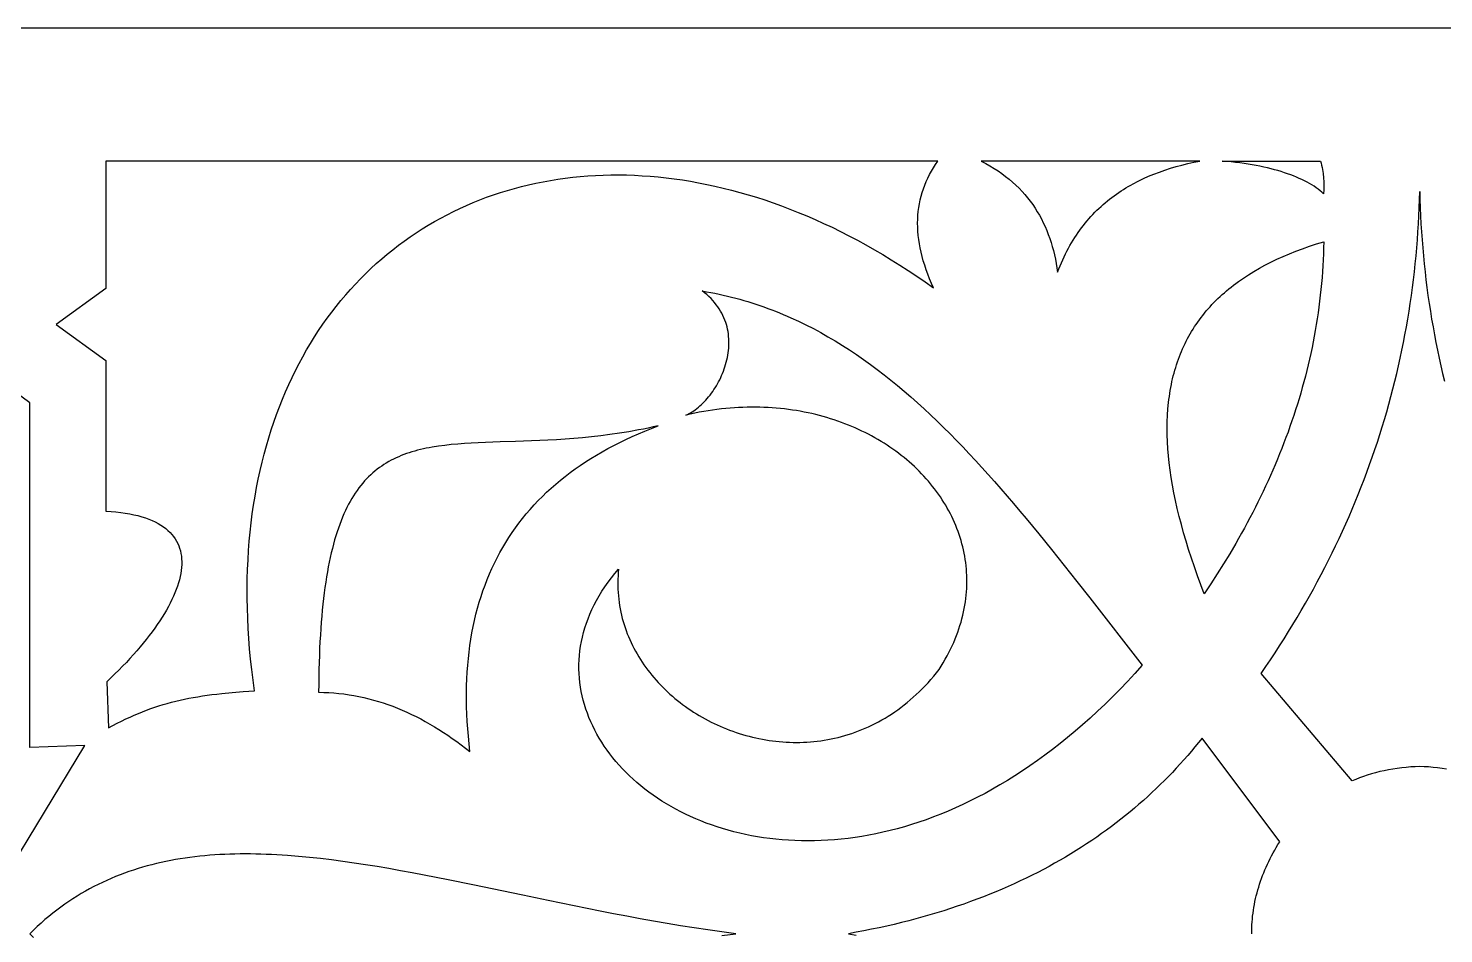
# Model space of a CAD drawing. Extents: x -186 to 189, y -31 to 29.
# Drawn here: x -91.74 to -44.86, y -1.28 to 28.72 of the extents above; entities that cross this region are included whole.
import ezdxf

# ---------------------------------------------------------------- set-up
doc = ezdxf.new("R2010")
doc.units = 0
doc.header["$MEASUREMENT"] = 0
doc.layers.add('LAYER_1', color=18, linetype='CONTINUOUS')

msp = doc.modelspace()

# ---------------------------------------------------------------- linework, layer by layer
at = {"layer": 'LAYER_1'}
for points in [[(-186.282, -31.278), (188.718, -31.278), (188.718, 28.722), (-186.282, 28.722)], [(-90.816, 18.91), (-89.169, 17.719), (-89.169, 13.41), (-89.169, 12.727), (-88.998, 12.715), (-88.834, 12.7), (-88.676, 12.682), (-88.524, 12.66), (-88.379, 12.634), (-88.24, 12.606), (-88.108, 12.574), (-87.981, 12.538), (-87.861, 12.5), (-87.746, 12.458), (-87.638, 12.413), (-87.536, 12.366), (-87.439, 12.315), (-87.349, 12.261), (-87.264, 12.204), (-87.185, 12.145), (-87.112, 12.083), (-87.044, 12.018), (-86.982, 11.95), (-86.926, 11.88), (-86.875, 11.808), (-86.829, 11.733), (-86.789, 11.655), (-86.754, 11.575), (-86.725, 11.493), (-86.701, 11.408), (-86.681, 11.321), (-86.667, 11.233), (-86.659, 11.142), (-86.655, 11.049), (-86.656, 10.954), (-86.662, 10.857), (-86.673, 10.758), (-86.688, 10.657), (-86.709, 10.555), (-86.734, 10.451), (-86.764, 10.345), (-86.798, 10.238), (-86.837, 10.129), (-86.88, 10.018), (-86.928, 9.907), (-86.981, 9.794), (-87.037, 9.679), (-87.098, 9.563), (-87.163, 9.446), (-87.232, 9.328), (-87.306, 9.209), (-87.383, 9.089), (-87.465, 8.968), (-87.55, 8.845), (-87.64, 8.722), (-87.733, 8.599), (-87.83, 8.474), (-87.931, 8.349), (-88.035, 8.223), (-88.144, 8.096), (-88.255, 7.969), (-88.371, 7.841), (-88.489, 7.713), (-88.612, 7.585), (-88.737, 7.456), (-88.866, 7.327), (-88.999, 7.198), (-89.134, 7.069), (-89.082, 5.545), (-88.936, 5.623), (-88.792, 5.698), (-88.65, 5.769), (-88.509, 5.837), (-88.369, 5.902), (-88.231, 5.963), (-88.093, 6.022), (-87.956, 6.078), (-87.819, 6.13), (-87.683, 6.18), (-87.546, 6.228), (-87.409, 6.272), (-87.271, 6.315), (-87.133, 6.355), (-86.993, 6.392), (-86.853, 6.428), (-86.711, 6.461), (-86.567, 6.492), (-86.421, 6.521), (-86.273, 6.549), (-86.123, 6.575), (-85.97, 6.599), (-85.814, 6.622), (-85.655, 6.643), (-85.493, 6.662), (-85.327, 6.681), (-84.985, 6.715), (-84.625, 6.744), (-84.247, 6.771), (-84.295, 7.123), (-84.337, 7.472), (-84.374, 7.819), (-84.406, 8.162), (-84.433, 8.502), (-84.454, 8.839), (-84.47, 9.172), (-84.481, 9.503), (-84.487, 9.83), (-84.488, 10.154), (-84.484, 10.475), (-84.475, 10.793), (-84.461, 11.107), (-84.442, 11.418), (-84.418, 11.726), (-84.39, 12.03), (-84.357, 12.331), (-84.319, 12.629), (-84.276, 12.923), (-84.229, 13.214), (-84.177, 13.502), (-84.121, 13.786), (-84.061, 14.066), (-83.996, 14.343), (-83.926, 14.616), (-83.852, 14.886), (-83.774, 15.153), (-83.692, 15.415), (-83.606, 15.674), (-83.515, 15.93), (-83.42, 16.182), (-83.322, 16.43), (-83.219, 16.675), (-83.112, 16.915), (-83.002, 17.152), (-82.887, 17.386), (-82.769, 17.615), (-82.647, 17.841), (-82.521, 18.063), (-82.391, 18.281), (-82.258, 18.496), (-82.121, 18.706), (-81.98, 18.913), (-81.837, 19.115), (-81.689, 19.314), (-81.538, 19.509), (-81.384, 19.7), (-81.226, 19.887), (-81.065, 20.069), (-80.901, 20.248), (-80.734, 20.423), (-80.563, 20.594), (-80.39, 20.76), (-80.213, 20.923), (-80.033, 21.081), (-79.851, 21.235), (-79.665, 21.385), (-79.477, 21.531), (-79.285, 21.673), (-79.091, 21.81), (-78.894, 21.943), (-78.694, 22.072), (-78.492, 22.197), (-78.287, 22.317), (-78.079, 22.433), (-77.869, 22.545), (-77.657, 22.652), (-77.442, 22.755), (-77.224, 22.853), (-77.005, 22.947), (-76.782, 23.037), (-76.558, 23.122), (-76.331, 23.202), (-76.103, 23.278), (-75.872, 23.35), (-75.639, 23.417), (-75.404, 23.479), (-75.167, 23.537), (-74.928, 23.59), (-74.687, 23.639), (-74.444, 23.682), (-74.2, 23.722), (-73.953, 23.756), (-73.705, 23.786), (-73.455, 23.811), (-73.204, 23.831), (-72.951, 23.847), (-72.696, 23.857), (-72.44, 23.863), (-72.183, 23.864), (-71.924, 23.861), (-71.663, 23.852), (-71.402, 23.838), (-71.139, 23.82), (-70.875, 23.796), (-70.609, 23.768), (-70.343, 23.735), (-70.075, 23.696), (-69.807, 23.653), (-69.537, 23.604), (-69.266, 23.551), (-68.995, 23.492), (-68.722, 23.428), (-68.449, 23.36), (-68.175, 23.286), (-67.9, 23.207), (-67.624, 23.122), (-67.348, 23.033), (-67.071, 22.938), (-66.794, 22.838), (-66.516, 22.733), (-66.238, 22.622), (-65.959, 22.506), (-65.68, 22.385), (-65.4, 22.259), (-65.12, 22.127), (-64.84, 21.99), (-64.56, 21.847), (-64.279, 21.699), (-63.999, 21.545), (-63.718, 21.386), (-63.438, 21.222), (-63.157, 21.052), (-62.876, 20.876), (-62.596, 20.695), (-62.315, 20.509), (-62.035, 20.316), (-61.755, 20.119), (-61.824, 20.271), (-61.888, 20.423), (-61.947, 20.573), (-62.002, 20.722), (-62.051, 20.869), (-62.096, 21.015), (-62.136, 21.159), (-62.171, 21.302), (-62.201, 21.444), (-62.226, 21.584), (-62.247, 21.723), (-62.263, 21.86), (-62.275, 21.996), (-62.282, 22.131), (-62.284, 22.264), (-62.281, 22.396), (-62.274, 22.526), (-62.262, 22.655), (-62.245, 22.783), (-62.224, 22.91), (-62.198, 23.035), (-62.168, 23.158), (-62.133, 23.281), (-62.093, 23.402), (-62.049, 23.522), (-62.001, 23.64), (-61.948, 23.757), (-61.89, 23.873), (-61.828, 23.987), (-61.762, 24.1), (-61.691, 24.212), (-61.615, 24.323), (-89.169, 24.323), (-89.169, 20.101)], [(-52.943, 24.323), (-60.178, 24.323), (-60.03, 24.245), (-59.888, 24.164), (-59.751, 24.081), (-59.618, 23.994), (-59.491, 23.906), (-59.369, 23.814), (-59.251, 23.72), (-59.138, 23.623), (-59.03, 23.524), (-58.926, 23.422), (-58.827, 23.318), (-58.732, 23.212), (-58.642, 23.103), (-58.555, 22.992), (-58.473, 22.878), (-58.395, 22.763), (-58.322, 22.645), (-58.252, 22.525), (-58.186, 22.403), (-58.124, 22.278), (-58.065, 22.152), (-58.01, 22.024), (-57.959, 21.894), (-57.911, 21.762), (-57.867, 21.628), (-57.826, 21.492), (-57.788, 21.355), (-57.754, 21.215), (-57.723, 21.074), (-57.694, 20.932), (-57.669, 20.788), (-57.647, 20.642), (-57.606, 20.747), (-57.565, 20.85), (-57.522, 20.952), (-57.478, 21.051), (-57.432, 21.149), (-57.386, 21.245), (-57.338, 21.34), (-57.289, 21.432), (-57.238, 21.523), (-57.187, 21.612), (-57.134, 21.7), (-57.081, 21.786), (-57.026, 21.87), (-56.97, 21.952), (-56.912, 22.033), (-56.854, 22.112), (-56.795, 22.19), (-56.734, 22.266), (-56.672, 22.341), (-56.61, 22.414), (-56.546, 22.485), (-56.481, 22.555), (-56.415, 22.624), (-56.348, 22.691), (-56.28, 22.756), (-56.211, 22.82), (-56.141, 22.883), (-56.07, 22.944), (-55.998, 23.003), (-55.926, 23.062), (-55.852, 23.119), (-55.777, 23.174), (-55.701, 23.229), (-55.624, 23.281), (-55.547, 23.333), (-55.468, 23.383), (-55.389, 23.432), (-55.308, 23.48), (-55.227, 23.526), (-55.145, 23.572), (-54.979, 23.658), (-54.809, 23.74), (-54.635, 23.818), (-54.459, 23.89), (-54.279, 23.959), (-54.097, 24.022), (-53.911, 24.082), (-53.723, 24.138), (-53.532, 24.19), (-53.338, 24.238), (-53.142, 24.282)], [(-48.84, 23.239), (-48.897, 23.29), (-48.957, 23.341), (-49.021, 23.39), (-49.087, 23.439), (-49.157, 23.487), (-49.23, 23.533), (-49.307, 23.579), (-49.386, 23.623), (-49.469, 23.667), (-49.555, 23.709), (-49.644, 23.75), (-49.736, 23.79), (-49.831, 23.829), (-49.929, 23.867), (-50.03, 23.903), (-50.134, 23.938), (-50.241, 23.972), (-50.352, 24.005), (-50.465, 24.037), (-50.581, 24.067), (-50.7, 24.096), (-50.822, 24.124), (-50.947, 24.15), (-51.075, 24.175), (-51.205, 24.198), (-51.339, 24.22), (-51.475, 24.241), (-51.615, 24.26), (-51.756, 24.278), (-51.901, 24.295), (-52.049, 24.309), (-52.199, 24.323), (-48.941, 24.323), (-48.923, 24.253), (-48.907, 24.183), (-48.892, 24.114), (-48.879, 24.044), (-48.868, 23.975), (-48.858, 23.906), (-48.843, 23.768), (-48.834, 23.632), (-48.831, 23.499), (-48.833, 23.367)], [(-52.795, 9.983), (-52.909, 10.284), (-53.017, 10.581), (-53.12, 10.875), (-53.217, 11.164), (-53.309, 11.449), (-53.395, 11.729), (-53.475, 12.006), (-53.55, 12.279), (-53.62, 12.548), (-53.684, 12.813), (-53.742, 13.074), (-53.795, 13.331), (-53.842, 13.584), (-53.884, 13.833), (-53.92, 14.078), (-53.95, 14.32), (-53.975, 14.557), (-53.994, 14.791), (-54.008, 15.021), (-54.016, 15.247), (-54.019, 15.469), (-54.016, 15.687), (-54.007, 15.902), (-53.993, 16.113), (-53.974, 16.32), (-53.962, 16.422), (-53.948, 16.523), (-53.934, 16.623), (-53.917, 16.723), (-53.9, 16.821), (-53.881, 16.919), (-53.861, 17.015), (-53.839, 17.111), (-53.816, 17.206), (-53.791, 17.3), (-53.765, 17.393), (-53.738, 17.485), (-53.709, 17.576), (-53.679, 17.666), (-53.648, 17.756), (-53.615, 17.844), (-53.581, 17.932), (-53.545, 18.018), (-53.508, 18.104), (-53.469, 18.189), (-53.429, 18.273), (-53.388, 18.356), (-53.345, 18.438), (-53.301, 18.519), (-53.256, 18.6), (-53.209, 18.679), (-53.16, 18.758), (-53.111, 18.836), (-53.06, 18.912), (-53.007, 18.989), (-52.953, 19.064), (-52.898, 19.138), (-52.841, 19.211), (-52.783, 19.284), (-52.724, 19.356), (-52.663, 19.426), (-52.6, 19.496), (-52.537, 19.565), (-52.472, 19.634), (-52.405, 19.701), (-52.337, 19.768), (-52.268, 19.833), (-52.197, 19.898), (-52.125, 19.962), (-52.051, 20.025), (-51.976, 20.088), (-51.9, 20.149), (-51.822, 20.21), (-51.743, 20.27), (-51.663, 20.329), (-51.497, 20.444), (-51.326, 20.556), (-51.15, 20.665), (-50.967, 20.771), (-50.78, 20.873), (-50.586, 20.972), (-50.387, 21.068), (-50.182, 21.16), (-49.972, 21.25), (-49.756, 21.336), (-49.534, 21.419), (-49.307, 21.499), (-49.074, 21.575), (-48.836, 21.649), (-48.84, 21.45), (-48.846, 21.252), (-48.854, 21.053), (-48.865, 20.856), (-48.877, 20.659), (-48.892, 20.462), (-48.908, 20.266), (-48.927, 20.07), (-48.948, 19.875), (-48.971, 19.68), (-48.995, 19.486), (-49.022, 19.292), (-49.051, 19.099), (-49.081, 18.906), (-49.114, 18.714), (-49.149, 18.522), (-49.185, 18.331), (-49.223, 18.14), (-49.264, 17.95), (-49.306, 17.761), (-49.35, 17.572), (-49.396, 17.383), (-49.443, 17.195), (-49.493, 17.007), (-49.544, 16.82), (-49.597, 16.634), (-49.652, 16.448), (-49.709, 16.263), (-49.767, 16.078), (-49.827, 15.894), (-49.889, 15.71), (-49.953, 15.527), (-50.018, 15.345), (-50.085, 15.163), (-50.153, 14.981), (-50.223, 14.8), (-50.295, 14.62), (-50.368, 14.44), (-50.443, 14.261), (-50.52, 14.083), (-50.598, 13.905), (-50.678, 13.728), (-50.759, 13.551), (-50.842, 13.375), (-50.926, 13.199), (-51.012, 13.024), (-51.099, 12.85), (-51.188, 12.676), (-51.278, 12.503), (-51.37, 12.331), (-51.463, 12.159), (-51.557, 11.988), (-51.653, 11.817), (-51.75, 11.647), (-51.949, 11.309), (-52.152, 10.974), (-52.361, 10.641), (-52.575, 10.311)], [(-69.961, 15.904), (-69.908, 15.927), (-69.856, 15.954), (-69.803, 15.983), (-69.751, 16.015), (-69.699, 16.049), (-69.647, 16.085), (-69.596, 16.124), (-69.545, 16.165), (-69.494, 16.209), (-69.444, 16.254), (-69.395, 16.302), (-69.346, 16.351), (-69.298, 16.403), (-69.251, 16.456), (-69.205, 16.511), (-69.16, 16.568), (-69.115, 16.627), (-69.072, 16.687), (-69.03, 16.749), (-68.99, 16.812), (-68.95, 16.876), (-68.912, 16.942), (-68.876, 17.009), (-68.84, 17.078), (-68.807, 17.147), (-68.775, 17.218), (-68.745, 17.289), (-68.716, 17.362), (-68.689, 17.435), (-68.665, 17.509), (-68.642, 17.584), (-68.621, 17.66), (-68.602, 17.736), (-68.585, 17.812), (-68.571, 17.889), (-68.559, 17.967), (-68.549, 18.045), (-68.542, 18.123), (-68.537, 18.201), (-68.535, 18.279), (-68.535, 18.358), (-68.538, 18.436), (-68.544, 18.514), (-68.553, 18.593), (-68.564, 18.671), (-68.578, 18.748), (-68.596, 18.825), (-68.616, 18.902), (-68.64, 18.979), (-68.667, 19.055), (-68.697, 19.13), (-68.731, 19.204), (-68.768, 19.278), (-68.808, 19.351), (-68.852, 19.423), (-68.9, 19.494), (-68.951, 19.564), (-69.006, 19.633), (-69.065, 19.701), (-69.127, 19.767), (-69.194, 19.833), (-69.265, 19.897), (-69.339, 19.959), (-69.418, 20.02), (-69.277, 19.995), (-69.136, 19.969), (-68.996, 19.941), (-68.857, 19.912), (-68.719, 19.881), (-68.581, 19.848), (-68.444, 19.814), (-68.309, 19.779), (-68.173, 19.742), (-68.039, 19.704), (-67.905, 19.664), (-67.772, 19.622), (-67.64, 19.579), (-67.509, 19.535), (-67.378, 19.49), (-67.248, 19.442), (-67.118, 19.394), (-66.99, 19.344), (-66.861, 19.293), (-66.734, 19.24), (-66.607, 19.186), (-66.481, 19.13), (-66.231, 19.015), (-65.983, 18.895), (-65.737, 18.77), (-65.494, 18.639), (-65.253, 18.503), (-65.014, 18.363), (-64.777, 18.217), (-64.542, 18.067), (-64.31, 17.912), (-64.079, 17.752), (-63.849, 17.587), (-63.622, 17.418), (-63.396, 17.245), (-63.172, 17.067), (-62.949, 16.885), (-62.727, 16.699), (-62.507, 16.509), (-62.288, 16.315), (-62.071, 16.117), (-61.854, 15.914), (-61.638, 15.709), (-61.424, 15.499), (-61.21, 15.286), (-60.997, 15.069), (-60.785, 14.849), (-60.574, 14.626), (-60.363, 14.399), (-60.153, 14.169), (-59.943, 13.936), (-59.733, 13.7), (-59.524, 13.461), (-59.315, 13.219), (-59.106, 12.974), (-58.897, 12.727), (-58.688, 12.477), (-58.27, 11.969), (-57.851, 11.452), (-57.431, 10.926), (-57.009, 10.391), (-56.583, 9.849), (-54.844, 7.618), (-55.09, 7.346), (-55.335, 7.08), (-55.582, 6.823), (-55.829, 6.572), (-56.077, 6.329), (-56.324, 6.093), (-56.573, 5.864), (-56.821, 5.643), (-57.07, 5.428), (-57.319, 5.22), (-57.568, 5.019), (-57.817, 4.825), (-58.066, 4.638), (-58.315, 4.457), (-58.564, 4.283), (-58.812, 4.115), (-59.061, 3.954), (-59.309, 3.799), (-59.557, 3.651), (-59.805, 3.508), (-60.052, 3.372), (-60.298, 3.243), (-60.544, 3.119), (-60.789, 3.001), (-61.034, 2.889), (-61.278, 2.783), (-61.521, 2.683), (-61.764, 2.589), (-62.005, 2.5), (-62.246, 2.417), (-62.485, 2.339), (-62.724, 2.267), (-62.961, 2.201), (-63.197, 2.139), (-63.432, 2.083), (-63.666, 2.032), (-63.898, 1.987), (-64.129, 1.946), (-64.358, 1.911), (-64.586, 1.88), (-64.813, 1.854), (-65.037, 1.833), (-65.26, 1.817), (-65.482, 1.805), (-65.701, 1.799), (-65.919, 1.796), (-66.135, 1.798), (-66.349, 1.805), (-66.561, 1.816), (-66.77, 1.831), (-66.978, 1.85), (-67.184, 1.874), (-67.387, 1.902), (-67.588, 1.933), (-67.786, 1.969), (-67.983, 2.009), (-68.176, 2.052), (-68.368, 2.099), (-68.556, 2.15), (-68.743, 2.205), (-68.926, 2.263), (-69.107, 2.324), (-69.284, 2.389), (-69.459, 2.457), (-69.632, 2.529), (-69.801, 2.604), (-69.967, 2.682), (-70.13, 2.763), (-70.29, 2.847), (-70.447, 2.934), (-70.6, 3.024), (-70.751, 3.117), (-70.897, 3.213), (-71.041, 3.311), (-71.181, 3.412), (-71.317, 3.516), (-71.45, 3.622), (-71.58, 3.73), (-71.705, 3.841), (-71.827, 3.954), (-71.945, 4.07), (-72.059, 4.187), (-72.17, 4.307), (-72.276, 4.429), (-72.379, 4.552), (-72.477, 4.678), (-72.571, 4.805), (-72.661, 4.935), (-72.747, 5.066), (-72.828, 5.198), (-72.905, 5.332), (-72.978, 5.468), (-73.046, 5.605), (-73.11, 5.744), (-73.169, 5.884), (-73.223, 6.025), (-73.273, 6.167), (-73.318, 6.311), (-73.358, 6.455), (-73.394, 6.6), (-73.424, 6.747), (-73.45, 6.894), (-73.47, 7.042), (-73.485, 7.191), (-73.496, 7.34), (-73.501, 7.49), (-73.5, 7.641), (-73.495, 7.792), (-73.484, 7.943), (-73.468, 8.095), (-73.446, 8.247), (-73.419, 8.399), (-73.386, 8.551), (-73.348, 8.704), (-73.303, 8.856), (-73.254, 9.008), (-73.198, 9.16), (-73.136, 9.312), (-73.069, 9.464), (-72.995, 9.615), (-72.916, 9.766), (-72.83, 9.917), (-72.738, 10.067), (-72.641, 10.216), (-72.536, 10.365), (-72.426, 10.513), (-72.309, 10.66), (-72.186, 10.806), (-72.197, 10.693), (-72.204, 10.58), (-72.209, 10.468), (-72.212, 10.356), (-72.211, 10.245), (-72.208, 10.134), (-72.203, 10.024), (-72.194, 9.915), (-72.183, 9.807), (-72.169, 9.699), (-72.153, 9.592), (-72.135, 9.485), (-72.114, 9.38), (-72.09, 9.275), (-72.064, 9.171), (-72.036, 9.068), (-72.005, 8.965), (-71.972, 8.864), (-71.937, 8.763), (-71.899, 8.663), (-71.859, 8.565), (-71.818, 8.467), (-71.773, 8.37), (-71.727, 8.274), (-71.679, 8.179), (-71.629, 8.085), (-71.576, 7.992), (-71.522, 7.9), (-71.466, 7.81), (-71.407, 7.72), (-71.347, 7.631), (-71.285, 7.544), (-71.221, 7.458), (-71.156, 7.373), (-71.088, 7.289), (-71.019, 7.206), (-70.948, 7.125), (-70.876, 7.045), (-70.802, 6.966), (-70.726, 6.888), (-70.649, 6.812), (-70.57, 6.737), (-70.489, 6.663), (-70.408, 6.591), (-70.324, 6.52), (-70.24, 6.451), (-70.154, 6.383), (-70.066, 6.317), (-69.977, 6.252), (-69.887, 6.188), (-69.796, 6.126), (-69.704, 6.066), (-69.61, 6.007), (-69.515, 5.949), (-69.419, 5.894), (-69.322, 5.839), (-69.224, 5.787), (-69.125, 5.736), (-69.025, 5.687), (-68.924, 5.64), (-68.822, 5.594), (-68.719, 5.55), (-68.615, 5.508), (-68.511, 5.467), (-68.405, 5.428), (-68.299, 5.391), (-68.193, 5.356), (-68.085, 5.323), (-67.977, 5.292), (-67.868, 5.263), (-67.758, 5.235), (-67.648, 5.209), (-67.538, 5.186), (-67.427, 5.164), (-67.315, 5.145), (-67.203, 5.127), (-67.091, 5.111), (-66.978, 5.098), (-66.865, 5.086), (-66.751, 5.077), (-66.638, 5.07), (-66.524, 5.065), (-66.41, 5.062), (-66.295, 5.061), (-66.181, 5.062), (-66.066, 5.066), (-65.951, 5.072), (-65.837, 5.08), (-65.722, 5.09), (-65.607, 5.103), (-65.492, 5.118), (-65.378, 5.135), (-65.263, 5.155), (-65.149, 5.177), (-65.034, 5.201), (-64.92, 5.228), (-64.806, 5.257), (-64.693, 5.289), (-64.58, 5.323), (-64.467, 5.36), (-64.354, 5.399), (-64.242, 5.44), (-64.13, 5.485), (-64.019, 5.531), (-63.908, 5.581), (-63.798, 5.633), (-63.688, 5.688), (-63.579, 5.745), (-63.471, 5.805), (-63.363, 5.867), (-63.256, 5.933), (-63.149, 6.001), (-63.043, 6.072), (-62.939, 6.145), (-62.835, 6.222), (-62.731, 6.301), (-62.629, 6.383), (-62.528, 6.468), (-62.427, 6.556), (-62.328, 6.646), (-62.229, 6.74), (-62.132, 6.837), (-62.035, 6.936), (-61.94, 7.038), (-61.846, 7.144), (-61.753, 7.252), (-61.661, 7.364), (-61.571, 7.478), (-61.5, 7.59), (-61.433, 7.702), (-61.368, 7.814), (-61.306, 7.926), (-61.248, 8.039), (-61.192, 8.151), (-61.139, 8.263), (-61.089, 8.375), (-61.042, 8.488), (-60.997, 8.6), (-60.956, 8.712), (-60.917, 8.824), (-60.881, 8.936), (-60.847, 9.048), (-60.817, 9.16), (-60.789, 9.271), (-60.763, 9.383), (-60.741, 9.494), (-60.721, 9.605), (-60.703, 9.716), (-60.689, 9.826), (-60.677, 9.936), (-60.667, 10.046), (-60.66, 10.156), (-60.655, 10.265), (-60.653, 10.374), (-60.654, 10.482), (-60.656, 10.591), (-60.662, 10.698), (-60.669, 10.805), (-60.68, 10.912), (-60.692, 11.018), (-60.707, 11.124), (-60.724, 11.229), (-60.744, 11.334), (-60.766, 11.438), (-60.79, 11.542), (-60.816, 11.645), (-60.845, 11.747), (-60.875, 11.849), (-60.908, 11.95), (-60.944, 12.05), (-60.981, 12.15), (-61.021, 12.248), (-61.062, 12.347), (-61.106, 12.444), (-61.152, 12.541), (-61.2, 12.636), (-61.25, 12.731), (-61.302, 12.825), (-61.355, 12.919), (-61.411, 13.011), (-61.469, 13.102), (-61.529, 13.193), (-61.591, 13.283), (-61.655, 13.371), (-61.72, 13.459), (-61.788, 13.545), (-61.857, 13.631), (-61.928, 13.715), (-62.001, 13.799), (-62.076, 13.881), (-62.152, 13.963), (-62.23, 14.043), (-62.31, 14.122), (-62.392, 14.2), (-62.475, 14.276), (-62.56, 14.352), (-62.647, 14.426), (-62.735, 14.499), (-62.825, 14.57), (-62.916, 14.641), (-63.009, 14.71), (-63.104, 14.778), (-63.2, 14.844), (-63.298, 14.909), (-63.397, 14.973), (-63.497, 15.035), (-63.599, 15.096), (-63.703, 15.155), (-63.808, 15.213), (-63.914, 15.269), (-64.021, 15.324), (-64.13, 15.378), (-64.241, 15.43), (-64.352, 15.48), (-64.465, 15.528), (-64.579, 15.575), (-64.695, 15.621), (-64.811, 15.665), (-64.929, 15.707), (-65.048, 15.747), (-65.169, 15.786), (-65.29, 15.823), (-65.413, 15.858), (-65.536, 15.891), (-65.661, 15.923), (-65.787, 15.953), (-65.913, 15.981), (-66.041, 16.007), (-66.17, 16.031), (-66.3, 16.053), (-66.431, 16.074), (-66.563, 16.092), (-66.696, 16.109), (-66.829, 16.123), (-66.964, 16.136), (-67.099, 16.146), (-67.235, 16.155), (-67.373, 16.161), (-67.511, 16.166), (-67.649, 16.168), (-67.789, 16.168), (-67.929, 16.166), (-68.07, 16.162), (-68.212, 16.156), (-68.354, 16.148), (-68.497, 16.137), (-68.641, 16.124), (-68.785, 16.109), (-68.93, 16.091), (-69.076, 16.072), (-69.222, 16.049), (-69.369, 16.025), (-69.516, 15.998), (-69.664, 15.969), (-69.812, 15.938)], [(-92.532, 0.544), (-89.869, 4.958), (-91.691, 4.888), (-91.691, 16.309), (-92.532, 16.939), (-93.372, 16.309), (-93.372, 4.888), (-95.194, 4.958)], [(-77.112, 4.759), (-77.14, 5.011), (-77.164, 5.262), (-77.184, 5.509), (-77.2, 5.754), (-77.212, 5.996), (-77.22, 6.236), (-77.224, 6.472), (-77.224, 6.706), (-77.22, 6.938), (-77.212, 7.167), (-77.2, 7.393), (-77.184, 7.616), (-77.164, 7.837), (-77.14, 8.054), (-77.112, 8.27), (-77.08, 8.482), (-77.044, 8.692), (-77.004, 8.9), (-76.96, 9.104), (-76.912, 9.306), (-76.86, 9.505), (-76.804, 9.702), (-76.744, 9.896), (-76.68, 10.087), (-76.612, 10.275), (-76.541, 10.461), (-76.465, 10.644), (-76.385, 10.825), (-76.301, 11.003), (-76.214, 11.178), (-76.122, 11.35), (-76.026, 11.52), (-75.927, 11.687), (-75.823, 11.852), (-75.716, 12.013), (-75.604, 12.173), (-75.489, 12.329), (-75.369, 12.483), (-75.246, 12.634), (-75.119, 12.782), (-74.987, 12.928), (-74.852, 13.071), (-74.713, 13.212), (-74.57, 13.35), (-74.422, 13.485), (-74.271, 13.617), (-74.116, 13.747), (-73.957, 13.875), (-73.794, 13.999), (-73.627, 14.121), (-73.456, 14.24), (-73.282, 14.357), (-73.103, 14.471), (-72.92, 14.582), (-72.734, 14.691), (-72.543, 14.797), (-72.348, 14.9), (-72.15, 15.001), (-71.948, 15.099), (-71.741, 15.194), (-71.531, 15.287), (-71.317, 15.377), (-71.099, 15.464), (-70.876, 15.549), (-71.041, 15.512), (-71.205, 15.477), (-71.367, 15.443), (-71.528, 15.412), (-71.848, 15.354), (-72.163, 15.303), (-72.474, 15.258), (-72.78, 15.218), (-73.082, 15.184), (-73.38, 15.155), (-73.673, 15.129), (-73.962, 15.108), (-74.246, 15.09), (-74.526, 15.075), (-74.801, 15.062), (-75.071, 15.051), (-75.598, 15.033), (-76.106, 15.017), (-76.595, 15), (-76.833, 14.99), (-77.065, 14.978), (-77.293, 14.964), (-77.516, 14.947), (-77.734, 14.927), (-77.947, 14.903), (-78.155, 14.875), (-78.358, 14.842), (-78.458, 14.824), (-78.556, 14.805), (-78.654, 14.784), (-78.749, 14.762), (-78.844, 14.738), (-78.937, 14.713), (-79.03, 14.686), (-79.12, 14.658), (-79.21, 14.628), (-79.298, 14.596), (-79.385, 14.562), (-79.471, 14.526), (-79.555, 14.488), (-79.638, 14.449), (-79.72, 14.407), (-79.801, 14.363), (-79.88, 14.317), (-79.958, 14.269), (-80.034, 14.218), (-80.109, 14.165), (-80.183, 14.11), (-80.256, 14.052), (-80.327, 13.991), (-80.397, 13.929), (-80.466, 13.863), (-80.533, 13.795), (-80.599, 13.723), (-80.663, 13.65), (-80.727, 13.573), (-80.789, 13.493), (-80.849, 13.41), (-80.908, 13.324), (-80.966, 13.235), (-81.022, 13.143), (-81.078, 13.048), (-81.131, 12.949), (-81.184, 12.848), (-81.235, 12.742), (-81.284, 12.633), (-81.332, 12.521), (-81.379, 12.405), (-81.424, 12.286), (-81.468, 12.162), (-81.511, 12.035), (-81.552, 11.905), (-81.592, 11.77), (-81.63, 11.631), (-81.667, 11.489), (-81.703, 11.342), (-81.737, 11.191), (-81.77, 11.036), (-81.801, 10.877), (-81.831, 10.714), (-81.859, 10.546), (-81.886, 10.374), (-81.912, 10.198), (-81.936, 10.017), (-81.959, 9.831), (-81.98, 9.641), (-82, 9.446), (-82.018, 9.246), (-82.035, 9.042), (-82.05, 8.832), (-82.064, 8.618), (-82.077, 8.399), (-82.088, 8.175), (-82.097, 7.945), (-82.105, 7.711), (-82.112, 7.471), (-82.117, 7.226), (-82.12, 6.976), (-82.122, 6.721), (-81.952, 6.718), (-81.783, 6.711), (-81.615, 6.699), (-81.448, 6.684), (-81.282, 6.665), (-81.116, 6.641), (-80.952, 6.614), (-80.789, 6.582), (-80.626, 6.547), (-80.464, 6.508), (-80.303, 6.465), (-80.144, 6.419), (-79.984, 6.368), (-79.826, 6.314), (-79.669, 6.256), (-79.512, 6.195), (-79.357, 6.13), (-79.202, 6.062), (-79.048, 5.99), (-78.894, 5.914), (-78.742, 5.836), (-78.59, 5.754), (-78.439, 5.668), (-78.289, 5.58), (-78.139, 5.488), (-77.99, 5.393), (-77.842, 5.295), (-77.695, 5.194), (-77.548, 5.089), (-77.402, 4.982), (-77.257, 4.872)]]:
    msp.add_lwpolyline(points, close=True, dxfattribs=at)
for points in [[(-44.767, 4.178), (-44.914, 4.2), (-45.062, 4.219), (-45.211, 4.234), (-45.36, 4.246), (-45.509, 4.253), (-45.657, 4.257), (-45.805, 4.253), (-45.954, 4.246), (-46.102, 4.234), (-46.251, 4.219), (-46.399, 4.2), (-46.546, 4.178), (-46.692, 4.152), (-46.837, 4.123), (-46.979, 4.091), (-47.119, 4.056), (-47.256, 4.017), (-47.391, 3.976), (-47.522, 3.931), (-47.649, 3.884), (-47.772, 3.834), (-47.891, 3.782), (-50.912, 7.34), (-50.754, 7.57), (-50.599, 7.801), (-50.446, 8.032), (-50.295, 8.264), (-50.147, 8.497), (-50.001, 8.73), (-49.858, 8.964), (-49.717, 9.199), (-49.579, 9.434), (-49.443, 9.67), (-49.309, 9.906), (-49.178, 10.143), (-49.049, 10.381), (-48.923, 10.619), (-48.799, 10.858), (-48.677, 11.097), (-48.558, 11.337), (-48.441, 11.578), (-48.327, 11.819), (-48.215, 12.061), (-48.105, 12.304), (-47.998, 12.547), (-47.893, 12.791), (-47.791, 13.035), (-47.691, 13.28), (-47.593, 13.526), (-47.498, 13.772), (-47.405, 14.019), (-47.315, 14.266), (-47.227, 14.514), (-47.141, 14.763), (-47.058, 15.012), (-46.977, 15.262), (-46.899, 15.513), (-46.823, 15.764), (-46.749, 16.016), (-46.678, 16.268), (-46.609, 16.521), (-46.543, 16.775), (-46.479, 17.029), (-46.417, 17.284), (-46.358, 17.54), (-46.301, 17.796), (-46.247, 18.053), (-46.194, 18.31), (-46.145, 18.568), (-46.097, 18.826), (-46.052, 19.086), (-46.01, 19.345), (-45.97, 19.606), (-45.932, 19.867), (-45.896, 20.128), (-45.863, 20.391), (-45.833, 20.653), (-45.804, 20.917), (-45.778, 21.181), (-45.755, 21.446), (-45.734, 21.711), (-45.715, 21.977), (-45.699, 22.243), (-45.685, 22.511), (-45.673, 22.778), (-45.664, 23.047), (-45.657, 23.316), (-45.65, 23.047), (-45.641, 22.778), (-45.629, 22.511), (-45.615, 22.243), (-45.598, 21.977), (-45.58, 21.711), (-45.558, 21.446), (-45.535, 21.181), (-45.509, 20.917), (-45.481, 20.653), (-45.45, 20.391), (-45.417, 20.128), (-45.382, 19.867), (-45.344, 19.606), (-45.304, 19.345), (-45.261, 19.086), (-45.216, 18.826), (-45.169, 18.568), (-45.119, 18.31), (-45.067, 18.053), (-45.012, 17.796), (-44.956, 17.54), (-44.896, 17.284), (-44.835, 17.029)], [(-51.221, -1.278), (-51.22, -1.181), (-51.218, -1.084), (-51.213, -0.987), (-51.207, -0.89), (-51.199, -0.793), (-51.189, -0.696), (-51.177, -0.6), (-51.163, -0.503), (-51.148, -0.406), (-51.131, -0.31), (-51.112, -0.213), (-51.091, -0.117), (-51.068, -0.021), (-51.044, 0.075), (-51.017, 0.171), (-50.989, 0.267), (-50.959, 0.362), (-50.928, 0.458), (-50.894, 0.553), (-50.859, 0.648), (-50.822, 0.742), (-50.783, 0.837), (-50.742, 0.931), (-50.699, 1.025), (-50.655, 1.119), (-50.609, 1.212), (-50.561, 1.305), (-50.511, 1.398), (-50.459, 1.491), (-50.406, 1.583), (-50.35, 1.675), (-50.293, 1.766), (-52.865, 5.203), (-52.981, 5.057), (-53.099, 4.913), (-53.219, 4.769), (-53.341, 4.626), (-53.465, 4.485), (-53.59, 4.345), (-53.718, 4.206), (-53.847, 4.068), (-53.978, 3.932), (-54.112, 3.796), (-54.247, 3.662), (-54.384, 3.529), (-54.523, 3.397), (-54.664, 3.267), (-54.808, 3.138), (-54.953, 3.01), (-55.1, 2.884), (-55.249, 2.759), (-55.401, 2.635), (-55.554, 2.513), (-55.71, 2.392), (-55.868, 2.272), (-56.028, 2.154), (-56.19, 2.037), (-56.354, 1.922), (-56.52, 1.808), (-56.688, 1.696), (-56.859, 1.585), (-57.032, 1.475), (-57.207, 1.368), (-57.384, 1.261), (-57.564, 1.157), (-57.746, 1.054), (-57.93, 0.952), (-58.116, 0.852), (-58.305, 0.754), (-58.496, 0.657), (-58.689, 0.562), (-58.885, 0.469), (-59.083, 0.377), (-59.283, 0.287), (-59.486, 0.199), (-59.691, 0.112), (-59.898, 0.027), (-60.108, -0.056), (-60.321, -0.137), (-60.536, -0.216), (-60.753, -0.294), (-60.973, -0.37), (-61.195, -0.444), (-61.42, -0.516), (-61.647, -0.586), (-61.877, -0.655), (-62.109, -0.721), (-62.344, -0.786), (-62.581, -0.848), (-62.821, -0.909), (-63.064, -0.968), (-63.309, -1.025), (-63.557, -1.079), (-63.808, -1.132), (-64.061, -1.183), (-64.316, -1.232), (-64.575, -1.278), (-64.316, -1.325)], [(-68.77, -1.339), (-68.31, -1.278), (-68.77, -1.217), (-69.227, -1.152), (-69.682, -1.084), (-70.134, -1.012), (-70.584, -0.938), (-71.031, -0.861), (-71.476, -0.781), (-71.918, -0.7), (-72.358, -0.617), (-72.795, -0.532), (-73.662, -0.359), (-74.517, -0.183), (-75.362, -0.006), (-77.018, 0.34), (-77.828, 0.505), (-78.228, 0.585), (-78.626, 0.663), (-79.021, 0.738), (-79.412, 0.81), (-79.8, 0.879), (-80.186, 0.944), (-80.568, 1.006), (-80.947, 1.064), (-81.322, 1.117), (-81.694, 1.166), (-82.063, 1.211), (-82.429, 1.25), (-82.791, 1.284), (-83.15, 1.312), (-83.506, 1.335), (-83.682, 1.344), (-83.857, 1.351), (-84.032, 1.357), (-84.206, 1.361), (-84.379, 1.364), (-84.551, 1.365), (-84.722, 1.364), (-84.892, 1.361), (-85.062, 1.356), (-85.23, 1.35), (-85.398, 1.342), (-85.564, 1.331), (-85.73, 1.319), (-85.895, 1.305), (-86.059, 1.289), (-86.222, 1.271), (-86.384, 1.251), (-86.545, 1.228), (-86.705, 1.204), (-86.864, 1.177), (-87.022, 1.148), (-87.18, 1.117), (-87.336, 1.083), (-87.492, 1.047), (-87.646, 1.009), (-87.8, 0.969), (-87.952, 0.926), (-88.104, 0.88), (-88.254, 0.832), (-88.404, 0.782), (-88.553, 0.729), (-88.7, 0.673), (-88.847, 0.615), (-88.993, 0.554), (-89.137, 0.49), (-89.281, 0.424), (-89.424, 0.355), (-89.565, 0.283), (-89.706, 0.208), (-89.845, 0.13), (-89.984, 0.05), (-90.122, -0.034), (-90.258, -0.12), (-90.394, -0.21), (-90.528, -0.303), (-90.662, -0.398), (-90.794, -0.497), (-90.925, -0.599), (-91.056, -0.704), (-91.185, -0.812), (-91.313, -0.924), (-91.44, -1.039), (-91.566, -1.157), (-91.691, -1.278), (-91.566, -1.4)]]:
    msp.add_lwpolyline(points, dxfattribs=at)

doc.saveas('drawing.dxf')
